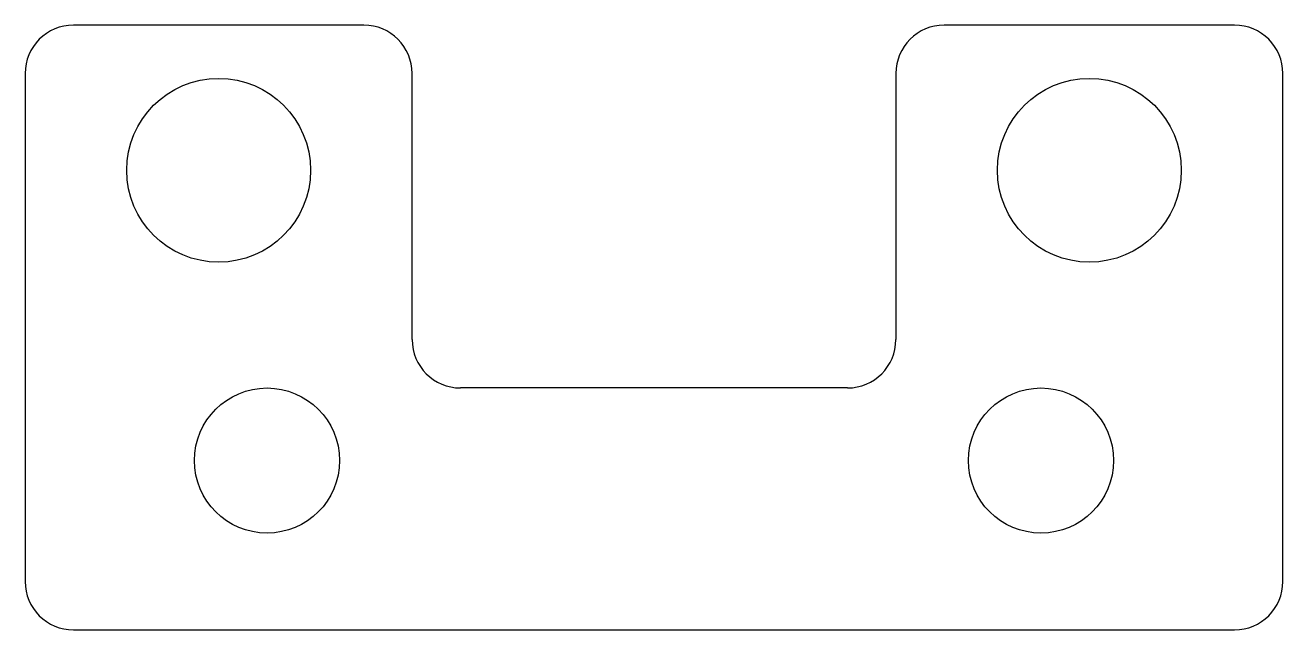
# Model space of a CAD drawing. Header units: millimetres. Extents: x -13 to 13, y 4 to 16.5.
import ezdxf

# ---------------------------------------------------------------- set-up
doc = ezdxf.new("R2010")
doc.units = ezdxf.units.MM
doc.layers.add('Body006_cs', color=7, linetype='CONTINUOUS')

msp = doc.modelspace()

# ---------------------------------------------------------------- linework, layer by layer
at = {"layer": 'Body006_cs'}
for p, q in [((-6, 16.5, -13.75), (-12, 16.5, -13.75)), ((12, 16.5, -13.75), (6, 16.5, -13.75)), ((-13, 15.5, -13.75), (-13, 10, -13.75)), ((-5, 10, -13.75), (-5, 15.5, -13.75)), ((5, 15.5, -13.75), (5, 10, -13.75)), ((13, 10, -13.75), (13, 15.5, -13.75)), ((-13, 10, -13.75), (-13, 5, -13.75)), ((13, 5, -13.75), (13, 10, -13.75)), ((4, 9, -13.75), (-4, 9, -13.75)), ((-12, 4, -13.75), (12, 4, -13.75))]:
    msp.add_line(p, q, dxfattribs=at)
for centre, radius in [((-9, 13.5), 1.9), ((9, 13.5), 1.9), ((-8, 7.5), 1.5), ((8, 7.5), 1.5)]:
    msp.add_circle(centre, radius, dxfattribs=at)
for centre, start, end in [((-12, 15.5, -13.75), 90, 180), ((-6, 15.5, -13.75), 0, 90), ((6, 15.5, -13.75), 90, 180), ((12, 15.5, -13.75), 0, 90), ((-4, 10, -13.75), 180, -90), ((4, 10, -13.75), -90, 0), ((-12, 5, -13.75), 180, -90), ((12, 5, -13.75), -90, 0)]:
    msp.add_arc(centre, 1, start, end, dxfattribs=at)

doc.saveas('drawing.dxf')
